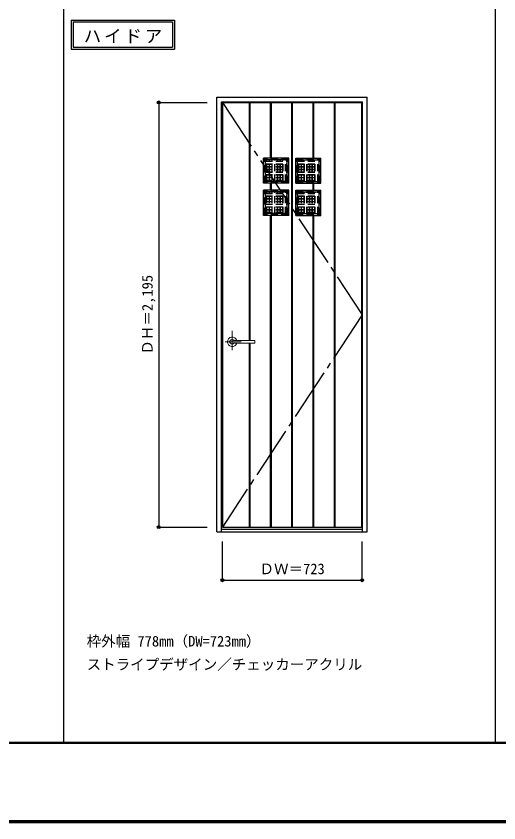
# Model space of a CAD drawing. Units: millimetres, scale not verified. Extents: x -6000 to 5700, y -4307 to 4175.
# Drawn here: x -3503 to -1007, y -4205 to -36 of the extents above; entities that cross this region are included whole.
import ezdxf
from ezdxf.enums import TextEntityAlignment as Align

# ---------------------------------------------------------------- set-up
doc = ezdxf.new("R2010")
doc.units = ezdxf.units.MM
doc.header["$LTSCALE"] = 30
doc.header["$PDMODE"] = 32
doc.header["$PDSIZE"] = 15
for name, pattern in [('CHAIN1', [8, 5, -1, 1, -1]), ('CHAIN2', [12, 9, -1, 1, -1]), ('DASHED1', [1.8, 1.2, -0.6])]:
    doc.linetypes.add(name, pattern=pattern)
for name, color, linetype in [('0-2_扉', 3, 'Continuous'), ('0-3_仕上げ', 7, 'Continuous'), ('0-4_枠', 3, 'Continuous'), ('0-7', 7, 'CHAIN2'), ('0-A_文字', 7, 'Continuous'), ('0-B_寸法', 7, 'Continuous'), ('0-C_ハッチ', 4, 'DASHED1'), ('F-1_枠', 6, 'Continuous')]:
    doc.layers.add(name, color=color, linetype=linetype)
doc.layers.add('0-5_レバー', color=7, linetype='Continuous', lineweight=18)
doc.styles.add('ＭＳ ゴシック', font='')
doc.styles.get('ＭＳ ゴシック').set_extended_font_data('MS Gothic')

msp = doc.modelspace()

# ---------------------------------------------------------------- linework, layer by layer
at = {"layer": '0-2_扉'}
for p, q in [((-2436.8, -481.25), (-1713.8, -481.25)), ((-2436.8, -2676.25), (-2436.8, -481.25)), ((-1713.8, -2676.25), (-1713.8, -481.25)), ((-2436.8, -2676.25), (-1713.8, -2676.25))]:
    msp.add_line(p, q, dxfattribs=at)
at = {"layer": '0-3_仕上げ'}
for p, q in [((-2436.8, -481.25), (-1713.8, -481.25)), ((-2436.8, -2676.25), (-2436.8, -481.25)), ((-2434.8, -2676.25), (-2434.8, -481.25)), ((-2297.3, -1711.75), (-2297.3, -481.25)), ((-2295.3, -1711.75), (-2295.3, -481.25)), ((-2293.3, -1711.75), (-2293.3, -481.25)), ((-2187.3, -769.25), (-2187.3, -481.25)), ((-2185.3, -769.25), (-2185.3, -481.25)), ((-2183.3, -769.25), (-2183.3, -481.25)), ((-2077.3, -2676.25), (-2077.3, -481.25)), ((-2075.3, -2676.25), (-2075.3, -481.25)), ((-2073.3, -2676.25), (-2073.3, -481.25)), ((-1967.3, -769.25), (-1967.3, -481.25)), ((-1965.3, -769.25), (-1965.3, -481.25)), ((-1963.3, -769.25), (-1963.3, -481.25)), ((-1857.3, -2676.25), (-1857.3, -481.25)), ((-1855.3, -2676.25), (-1855.3, -481.25)), ((-1853.3, -2676.25), (-1853.3, -481.25)), ((-1715.8, -619.75), (-1715.8, -481.25)), ((-1715.8, -2414.75), (-1715.8, -481.25)), ((-1713.8, -2676.25), (-1713.8, -481.25)), ((-2093.3, -769.25), (-2223.3, -769.25)), ((-2223.3, -899.25), (-2223.3, -769.25)), ((-2223.3, -769.25), (-2214.3, -778.25)), ((-2102.3, -778.25), (-2214.3, -778.25)), ((-2214.3, -890.25), (-2214.3, -778.25)), ((-2102.3, -778.25), (-2093.3, -769.25)), ((-2102.3, -890.25), (-2102.3, -778.25)), ((-2093.3, -899.25), (-2093.3, -769.25)), ((-2057.3, -769.25), (-1927.3, -769.25)), ((-2057.3, -899.25), (-2057.3, -769.25)), ((-2048.3, -778.25), (-2057.3, -769.25)), ((-2048.3, -778.25), (-1936.3, -778.25)), ((-2048.3, -890.25), (-2048.3, -778.25)), ((-1927.3, -769.25), (-1936.3, -778.25)), ((-1936.3, -890.25), (-1936.3, -778.25)), ((-1927.3, -899.25), (-1927.3, -769.25)), ((-2093.3, -899.25), (-2223.3, -899.25)), ((-2187.3, -935.25), (-2187.3, -899.25)), ((-2185.3, -935.25), (-2185.3, -899.25)), ((-2183.3, -935.25), (-2183.3, -899.25)), ((-2102.3, -890.25), (-2093.3, -899.25)), ((-2048.3, -890.25), (-2057.3, -899.25)), ((-2057.3, -899.25), (-1927.3, -899.25)), ((-1967.3, -935.25), (-1967.3, -899.25)), ((-1965.3, -935.25), (-1965.3, -899.25)), ((-1963.3, -935.25), (-1963.3, -899.25)), ((-2093.3, -935.25), (-2223.3, -935.25)), ((-2223.3, -1065.25), (-2223.3, -935.25)), ((-2223.3, -935.25), (-2214.3, -944.25)), ((-2102.3, -944.25), (-2214.3, -944.25)), ((-2214.3, -1056.25), (-2214.3, -944.25)), ((-2102.3, -944.25), (-2093.3, -935.25)), ((-2102.3, -1056.25), (-2102.3, -944.25)), ((-2093.3, -1065.25), (-2093.3, -935.25)), ((-2057.3, -935.25), (-1927.3, -935.25)), ((-2057.3, -1065.25), (-2057.3, -935.25)), ((-2048.3, -944.25), (-2057.3, -935.25)), ((-2048.3, -944.25), (-1936.3, -944.25)), ((-2048.3, -1056.25), (-2048.3, -944.25)), ((-1927.3, -935.25), (-1936.3, -944.25)), ((-1936.3, -1056.25), (-1936.3, -944.25)), ((-1927.3, -1065.25), (-1927.3, -935.25)), ((-2093.3, -1065.25), (-2223.3, -1065.25)), ((-2187.3, -2676.25), (-2187.3, -1065.25)), ((-2185.3, -2676.25), (-2185.3, -1065.25)), ((-2183.3, -2676.25), (-2183.3, -1065.25)), ((-2102.3, -1056.25), (-2093.3, -1065.25)), ((-2048.3, -1056.25), (-2057.3, -1065.25)), ((-2057.3, -1065.25), (-1927.3, -1065.25)), ((-1967.3, -2676.25), (-1967.3, -1065.25)), ((-1965.3, -2676.25), (-1965.3, -1065.25)), ((-1963.3, -2676.25), (-1963.3, -1065.25)), ((-2297.3, -2676.25), (-2297.3, -1725.75)), ((-2295.3, -2676.25), (-2295.3, -1725.75)), ((-2293.3, -2676.25), (-2293.3, -1725.75)), ((-1715.8, -2676.25), (-1715.8, -2414.75)), ((-2436.8, -2676.25), (-1713.8, -2676.25))]:
    msp.add_line(p, q, dxfattribs=at)
at = {"layer": '0-3_仕上げ', "linetype": 'DASHED1'}
for p, q in [((-2095.3, -771.25), (-2221.3, -771.25)), ((-2095.3, -897.25), (-2095.3, -771.25)), ((-2055.3, -771.25), (-1929.3, -771.25)), ((-2055.3, -897.25), (-2055.3, -771.25)), ((-2095.3, -937.25), (-2221.3, -937.25)), ((-2095.3, -1063.25), (-2095.3, -937.25)), ((-2055.3, -937.25), (-1929.3, -937.25)), ((-2055.3, -1063.25), (-2055.3, -937.25))]:
    msp.add_line(p, q, dxfattribs=at)
at = {"layer": '0-3_仕上げ', "color": 6, "linetype": 'DASHED1'}
for p, q in [((-2096.3, -772.25), (-2220.3, -772.25)), ((-2220.3, -896.25), (-2220.3, -772.25)), ((-2096.3, -896.25), (-2096.3, -772.25)), ((-2054.3, -772.25), (-1930.3, -772.25)), ((-2054.3, -896.25), (-2054.3, -772.25)), ((-1930.3, -896.25), (-1930.3, -772.25)), ((-2096.3, -896.25), (-2220.3, -896.25)), ((-2054.3, -896.25), (-1930.3, -896.25)), ((-2096.3, -938.25), (-2220.3, -938.25)), ((-2220.3, -1062.25), (-2220.3, -938.25)), ((-2096.3, -1062.25), (-2096.3, -938.25)), ((-2054.3, -938.25), (-1930.3, -938.25)), ((-2054.3, -1062.25), (-2054.3, -938.25)), ((-1930.3, -1062.25), (-1930.3, -938.25)), ((-2096.3, -1062.25), (-2220.3, -1062.25)), ((-2054.3, -1062.25), (-1930.3, -1062.25))]:
    msp.add_line(p, q, dxfattribs=at)
at = {"layer": '0-3_仕上げ', "linetype": 'DASHED1'}
for points in [[(-2095.3, -897.25), (-2221.3, -897.25), (-2221.3, -771.25)], [(-2055.3, -897.25), (-1929.3, -897.25), (-1929.3, -771.25)], [(-2095.3, -1063.25), (-2221.3, -1063.25), (-2221.3, -937.25)], [(-2055.3, -1063.25), (-1929.3, -1063.25), (-1929.3, -937.25)]]:
    msp.add_lwpolyline(points, dxfattribs=at)
at = {"layer": '0-3_仕上げ'}
for points in [[(-2102.3, -890.25), (-2214.3, -890.25), (-2223.3, -899.25)], [(-2048.3, -890.25), (-1936.3, -890.25), (-1927.3, -899.25)], [(-2102.3, -1056.25), (-2214.3, -1056.25), (-2223.3, -1065.25)], [(-2048.3, -1056.25), (-1936.3, -1056.25), (-1927.3, -1065.25)]]:
    msp.add_lwpolyline(points, dxfattribs=at)
at = {"layer": '0-4_枠'}
for p, q in [((-2465.8, -454.25), (-1687.8, -454.25)), ((-2465.8, -2701.25), (-2465.8, -454.25)), ((-1687.8, -2701.25), (-1687.8, -454.25)), ((-2441.8, -478.25), (-1711.8, -478.25)), ((-2441.8, -2701.25), (-2441.8, -478.25)), ((-1711.8, -2701.25), (-1711.8, -478.25)), ((-2465.8, -2701.25), (-1687.8, -2701.25)), ((-2441.8, -2686.25), (-1711.8, -2686.25))]:
    msp.add_line(p, q, dxfattribs=at)
at = {"layer": '0-5_レバー', "color": 4, "linetype": 'CHAIN1'}
for p, q in [((-2386.3, -1662.29), (-2386.3, -1762.14)), ((-2339.5, -1718.75), (-2422.52, -1718.75))]:
    msp.add_line(p, q, dxfattribs=at)
at = {"layer": '0-5_レバー'}
for q in [(-2269.3, -1713.26), (-2269.3, -1724.25)]:
    msp.add_line((-2269.3, -1718.75), q, dxfattribs=at)
for points in [[(-2376.34, -1711.76), (-2377.11, -1710.97), (-2379.08, -1709.6), (-2381.32, -1708.59), (-2383.76, -1707.96), (-2386.3, -1707.75), (-2388.84, -1707.96), (-2391.27, -1708.59), (-2393.52, -1709.6), (-2395.49, -1710.97), (-2397.11, -1712.64), (-2398.31, -1714.54), (-2399.05, -1716.6), (-2399.3, -1718.75), (-2399.05, -1720.9), (-2398.31, -1722.96), (-2397.11, -1724.86), (-2395.49, -1726.53), (-2393.52, -1727.9), (-2391.27, -1728.91), (-2388.84, -1729.54), (-2386.3, -1729.75), (-2383.76, -1729.54), (-2381.32, -1728.91), (-2379.08, -1727.9), (-2377.11, -1726.53), (-2376.34, -1725.74)], [(-2270.8, -1711.75), (-2280.53, -1711.75), (-2290.71, -1711.75), (-2300.31, -1711.75), (-2309.3, -1711.75), (-2317.71, -1711.75), (-2325.52, -1711.75), (-2332.34, -1711.75), (-2338.64, -1711.75), (-2344.4, -1711.75), (-2349.65, -1711.75), (-2354.44, -1711.75), (-2359.09, -1711.75), (-2363.3, -1711.75), (-2367.05, -1711.75), (-2369.05, -1711.75), (-2370.9, -1711.75), (-2372.91, -1711.76), (-2375.32, -1711.76), (-2376.81, -1711.76), (-2378.35, -1711.76), (-2379.87, -1711.76), (-2380.97, -1711.76), (-2381.43, -1711.76), (-2381.43, -1711.77)], [(-2381.28, -1725.74), (-2381.15, -1725.74), (-2380.71, -1725.74), (-2379.99, -1725.74), (-2378.97, -1725.74), (-2377.71, -1725.74), (-2376.36, -1725.74), (-2373.5, -1725.74), (-2370.52, -1725.75), (-2367.5, -1725.75), (-2364.46, -1725.75), (-2361.39, -1725.75), (-2358.31, -1725.75), (-2354.31, -1725.75), (-2349.9, -1725.75), (-2344.93, -1725.75), (-2339.4, -1725.75), (-2333.31, -1725.75), (-2326.66, -1725.75), (-2319.45, -1725.75), (-2310.86, -1725.75), (-2301.6, -1725.75), (-2291.66, -1725.75), (-2281.05, -1725.75), (-2270.8, -1725.75)], [(-2270.8, -1711.75), (-2279.88, -1711.75), (-2280.28, -1711.75)]]:
    msp.add_lwpolyline(points, dxfattribs=at)
for centre, radius, start, end in [((-2386.3, -1718.75), 24.55, 16.59952, 343.36736), ((-2270.8, -1713.25), 1.5, 0.00847, 89.9163), ((-2270.8, -1713.25), 1.5, 360, 90.17419), ((-2270.8, -1724.25), 1.5, 270.16419, 0), ((-2270.8, -1724.25), 1.5, 269.91059, 359.99153)]:
    msp.add_arc(centre, radius, start, end, dxfattribs=at)
at = {"layer": '0-7'}
for p, q in [((-2436.8, -481.25), (-1713.8, -1578.75)), ((-1713.8, -1578.75), (-2436.8, -2676.25))]:
    msp.add_line(p, q, dxfattribs=at)
at = {"layer": '0-A_文字'}
for p, q in [((-3218.4, -55.5), (-3218.4, -205.5)), ((-3208.4, -65.5), (-2694.07, -65.5)), ((-2694.07, -65.5), (-2694.07, -195.5)), ((-3218.4, -205.5), (-2684.07, -205.5))]:
    msp.add_line(p, q, dxfattribs=at)
for points in [[(-3218.4, -55.5), (-2684.07, -55.5), (-2684.07, -205.5)], [(-3208.4, -65.5), (-3208.4, -195.5), (-2694.07, -195.5)]]:
    msp.add_lwpolyline(points, dxfattribs=at)
at = {"layer": '0-B_寸法', "color": 4}
for p, q in [((-2765.8, -481.25), (-2515.8, -481.25)), ((-2765.8, -481.25), (-2765.8, -2676.25)), ((-2765.8, -2676.25), (-2515.8, -2676.25)), ((-2436.8, -2951.25), (-2436.8, -2751.25)), ((-1713.8, -2951.25), (-1713.8, -2751.25)), ((-2436.8, -2951.25), (-1713.8, -2951.25))]:
    msp.add_line(p, q, dxfattribs=at)
at = {"layer": '0-B_寸法'}
for p in [(-2765.8, -481.25), (-2765.8, -2676.25), (-2436.8, -2951.25), (-1713.8, -2951.25)]:
    msp.add_point(p, dxfattribs=at)
at = {"layer": '0-C_ハッチ'}
for p, q in [((-2214.3, -784.75), (-2102.3, -784.75)), ((-2214.3, -785.75), (-2102.3, -785.75)), ((-2207.8, -890.25), (-2207.8, -778.25)), ((-2206.8, -890.25), (-2206.8, -778.25)), ((-2193.8, -890.25), (-2193.8, -778.25)), ((-2192.8, -890.25), (-2192.8, -778.25)), ((-2179.8, -890.25), (-2179.8, -778.25)), ((-2178.8, -890.25), (-2178.8, -778.25)), ((-2165.8, -890.25), (-2165.8, -778.25)), ((-2164.8, -890.25), (-2164.8, -778.25)), ((-2151.8, -890.25), (-2151.8, -778.25)), ((-2150.8, -890.25), (-2150.8, -778.25)), ((-2137.8, -890.25), (-2137.8, -778.25)), ((-2136.8, -890.25), (-2136.8, -778.25)), ((-2123.8, -890.25), (-2123.8, -778.25)), ((-2122.8, -890.25), (-2122.8, -778.25)), ((-2109.8, -890.25), (-2109.8, -778.25)), ((-2108.8, -890.25), (-2108.8, -778.25)), ((-2048.3, -784.75), (-1936.3, -784.75)), ((-2048.3, -785.75), (-1936.3, -785.75)), ((-2041.8, -890.25), (-2041.8, -778.25)), ((-2040.8, -890.25), (-2040.8, -778.25)), ((-2027.8, -890.25), (-2027.8, -778.25)), ((-2026.8, -890.25), (-2026.8, -778.25)), ((-2013.8, -890.25), (-2013.8, -778.25)), ((-2012.8, -890.25), (-2012.8, -778.25)), ((-1999.8, -890.25), (-1999.8, -778.25)), ((-1998.8, -890.25), (-1998.8, -778.25)), ((-1985.8, -890.25), (-1985.8, -778.25)), ((-1984.8, -890.25), (-1984.8, -778.25)), ((-1971.8, -890.25), (-1971.8, -778.25)), ((-1970.8, -890.25), (-1970.8, -778.25)), ((-1957.8, -890.25), (-1957.8, -778.25)), ((-1956.8, -890.25), (-1956.8, -778.25)), ((-1943.8, -890.25), (-1943.8, -778.25)), ((-1942.8, -890.25), (-1942.8, -778.25)), ((-2214.3, -798.75), (-2102.3, -798.75)), ((-2214.3, -799.75), (-2102.3, -799.75)), ((-2214.3, -812.75), (-2102.3, -812.75)), ((-2214.3, -813.75), (-2102.3, -813.75)), ((-2214.3, -826.75), (-2102.3, -826.75)), ((-2214.3, -827.75), (-2102.3, -827.75)), ((-2048.3, -798.75), (-1936.3, -798.75)), ((-2048.3, -799.75), (-1936.3, -799.75)), ((-2048.3, -812.75), (-1936.3, -812.75)), ((-2048.3, -813.75), (-1936.3, -813.75)), ((-2048.3, -826.75), (-1936.3, -826.75)), ((-2048.3, -827.75), (-1936.3, -827.75)), ((-2214.3, -840.75), (-2102.3, -840.75)), ((-2214.3, -841.75), (-2102.3, -841.75)), ((-2214.3, -854.75), (-2102.3, -854.75)), ((-2214.3, -855.75), (-2102.3, -855.75)), ((-2214.3, -868.75), (-2102.3, -868.75)), ((-2214.3, -869.75), (-2102.3, -869.75)), ((-2048.3, -840.75), (-1936.3, -840.75)), ((-2048.3, -841.75), (-1936.3, -841.75)), ((-2048.3, -854.75), (-1936.3, -854.75)), ((-2048.3, -855.75), (-1936.3, -855.75)), ((-2048.3, -868.75), (-1936.3, -868.75)), ((-2048.3, -869.75), (-1936.3, -869.75)), ((-2214.3, -882.75), (-2102.3, -882.75)), ((-2214.3, -883.75), (-2102.3, -883.75)), ((-2048.3, -882.75), (-1936.3, -882.75)), ((-2048.3, -883.75), (-1936.3, -883.75)), ((-2214.3, -950.75), (-2102.3, -950.75)), ((-2214.3, -951.75), (-2102.3, -951.75)), ((-2207.8, -1056.25), (-2207.8, -944.25)), ((-2206.8, -1056.25), (-2206.8, -944.25)), ((-2193.8, -1056.25), (-2193.8, -944.25)), ((-2192.8, -1056.25), (-2192.8, -944.25)), ((-2179.8, -1056.25), (-2179.8, -944.25)), ((-2178.8, -1056.25), (-2178.8, -944.25)), ((-2165.8, -1056.25), (-2165.8, -944.25)), ((-2164.8, -1056.25), (-2164.8, -944.25)), ((-2151.8, -1056.25), (-2151.8, -944.25)), ((-2150.8, -1056.25), (-2150.8, -944.25)), ((-2137.8, -1056.25), (-2137.8, -944.25)), ((-2136.8, -1056.25), (-2136.8, -944.25)), ((-2123.8, -1056.25), (-2123.8, -944.25)), ((-2122.8, -1056.25), (-2122.8, -944.25)), ((-2109.8, -1056.25), (-2109.8, -944.25)), ((-2108.8, -1056.25), (-2108.8, -944.25)), ((-2048.3, -950.75), (-1936.3, -950.75)), ((-2048.3, -951.75), (-1936.3, -951.75)), ((-2041.8, -1056.25), (-2041.8, -944.25)), ((-2040.8, -1056.25), (-2040.8, -944.25)), ((-2027.8, -1056.25), (-2027.8, -944.25)), ((-2026.8, -1056.25), (-2026.8, -944.25)), ((-2013.8, -1056.25), (-2013.8, -944.25)), ((-2012.8, -1056.25), (-2012.8, -944.25)), ((-1999.8, -1056.25), (-1999.8, -944.25)), ((-1998.8, -1056.25), (-1998.8, -944.25)), ((-1985.8, -1056.25), (-1985.8, -944.25)), ((-1984.8, -1056.25), (-1984.8, -944.25)), ((-1971.8, -1056.25), (-1971.8, -944.25)), ((-1970.8, -1056.25), (-1970.8, -944.25)), ((-1957.8, -1056.25), (-1957.8, -944.25)), ((-1956.8, -1056.25), (-1956.8, -944.25)), ((-1943.8, -1056.25), (-1943.8, -944.25)), ((-1942.8, -1056.25), (-1942.8, -944.25)), ((-2214.3, -964.75), (-2102.3, -964.75)), ((-2214.3, -965.75), (-2102.3, -965.75)), ((-2214.3, -978.75), (-2102.3, -978.75)), ((-2214.3, -979.75), (-2102.3, -979.75)), ((-2214.3, -992.75), (-2102.3, -992.75)), ((-2214.3, -993.75), (-2102.3, -993.75)), ((-2048.3, -964.75), (-1936.3, -964.75)), ((-2048.3, -965.75), (-1936.3, -965.75)), ((-2048.3, -978.75), (-1936.3, -978.75)), ((-2048.3, -979.75), (-1936.3, -979.75)), ((-2048.3, -992.75), (-1936.3, -992.75)), ((-2048.3, -993.75), (-1936.3, -993.75)), ((-2214.3, -1006.75), (-2102.3, -1006.75)), ((-2214.3, -1007.75), (-2102.3, -1007.75)), ((-2214.3, -1020.75), (-2102.3, -1020.75)), ((-2214.3, -1021.75), (-2102.3, -1021.75)), ((-2214.3, -1034.75), (-2102.3, -1034.75)), ((-2214.3, -1035.75), (-2102.3, -1035.75)), ((-2048.3, -1006.75), (-1936.3, -1006.75)), ((-2048.3, -1007.75), (-1936.3, -1007.75)), ((-2048.3, -1020.75), (-1936.3, -1020.75)), ((-2048.3, -1021.75), (-1936.3, -1021.75)), ((-2048.3, -1034.75), (-1936.3, -1034.75)), ((-2048.3, -1035.75), (-1936.3, -1035.75)), ((-2214.3, -1048.75), (-2102.3, -1048.75)), ((-2214.3, -1049.75), (-2102.3, -1049.75)), ((-2048.3, -1048.75), (-1936.3, -1048.75)), ((-2048.3, -1049.75), (-1936.3, -1049.75))]:
    msp.add_line(p, q, dxfattribs=at)
at = {"layer": 'F-1_枠'}
for p, q in [((-3258.4, 4175), (-3258.4, -3790)), ((-1026.8, 4175), (-1026.8, -3790)), ((5700, -3790), (-6000, -3790)), ((5700, -3795), (-6000, -3795)), ((5700, -4195), (-6000, -4195)), ((5700, -4200), (-6000, -4200)), ((5700, -4205), (-6000, -4205))]:
    msp.add_line(p, q, dxfattribs=at)

# ---------------------------------------------------------------- texts
at = {"layer": '0-A_文字', "style": 'ＭＳ ゴシック'}
for s, p in [('枠外幅 778mm（DW=723mm）', (-3138.4, -3310)), ('ストライプデザイン／チェッカーアクリル', (-3138.4, -3430))]:
    msp.add_text(s, height=54.99, dxfattribs=at).set_placement(p, align=Align.BOTTOM_LEFT)
at = {"layer": '0-A_文字', "insert": (-3153.74, -175.5), "char_height": 65.98, "attachment_point": 7, "style": 'ＭＳ ゴシック'}
msp.add_mtext('\\T1.17;ハイドア', dxfattribs=at)
at = {"layer": '0-B_寸法', "style": 'ＭＳ ゴシック'}
msp.add_text('ＤＨ＝2,195', height=54.99, rotation=90, dxfattribs=at).set_placement((-2780.8, -1785), align=Align.BOTTOM_LEFT)
msp.add_text('ＤＷ＝723', height=54.99, dxfattribs=at).set_placement((-2244.55, -2936.25), align=Align.BOTTOM_LEFT)

doc.saveas('drawing.dxf')
